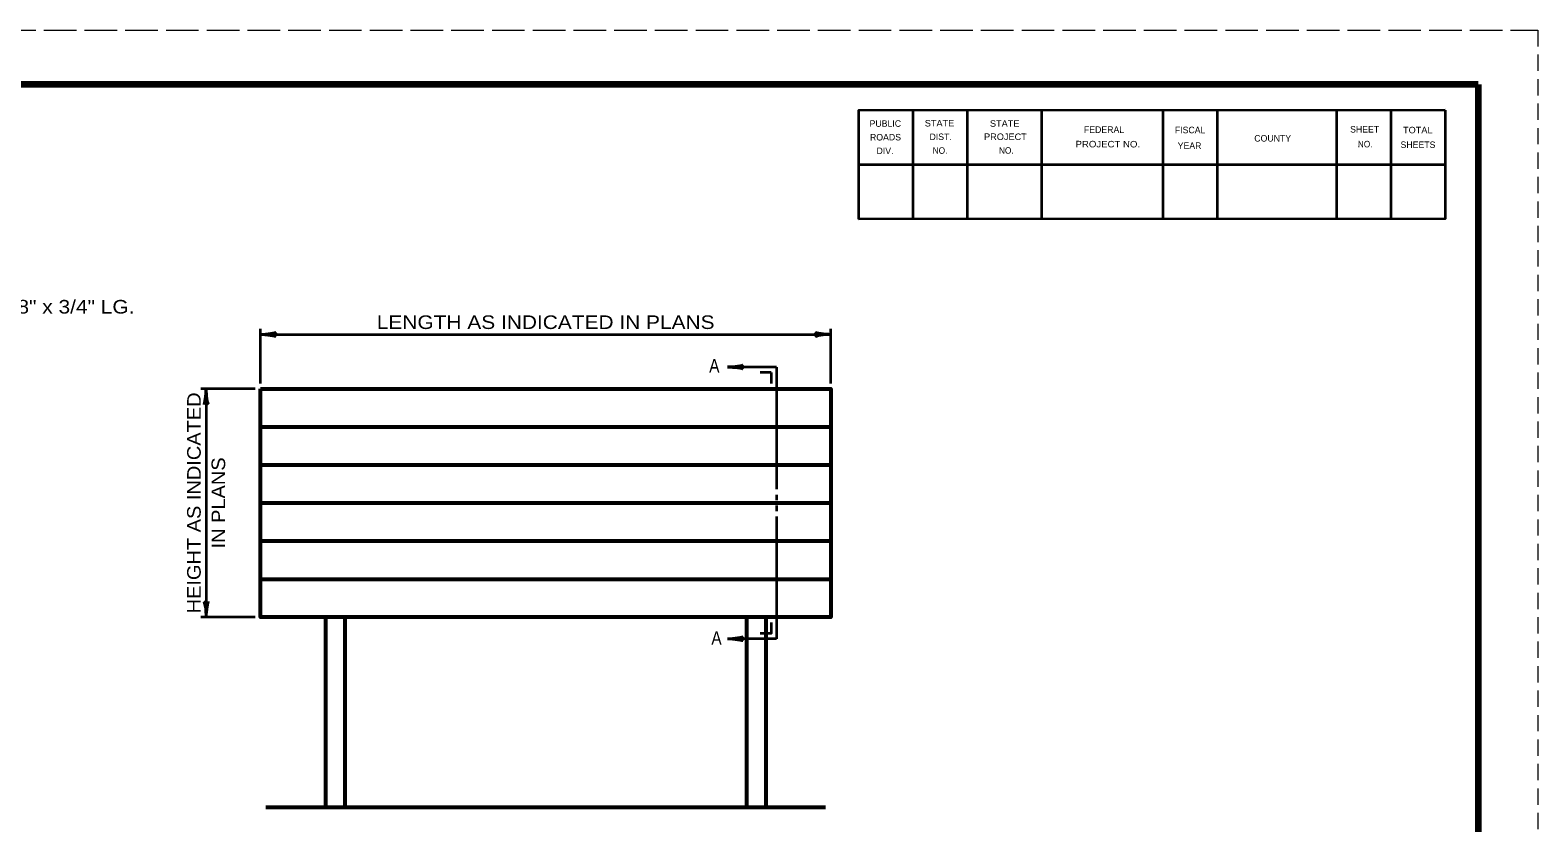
# Model space of a CAD drawing. Extents: x -2 to 679, y -1 to 439.
# Drawn here: x 401 to 678.5, y 293.6 to 439.4 of the extents above; entities that cross this region are included whole.
import ezdxf
from ezdxf.enums import TextEntityAlignment as Align

# ---------------------------------------------------------------- set-up
doc = ezdxf.new("R2010")
doc.units = 0
doc.linetypes.add('LONG_DASHED', pattern=[7.5, 6, -1.5])
doc.linetypes.add('MEDIUM_DASHED', pattern=[4.5, 3, -1.5])
doc.layers.add('1', color=7, linetype='Continuous', lineweight=53)
doc.layers.add('61', color=7, linetype='Continuous', lineweight=35)

msp = doc.modelspace()

# ---------------------------------------------------------------- linework, layer by layer
at = {"layer": '1', "linetype": 'MEDIUM_DASHED', "lineweight": 13}
msp.add_line((678.541, 439.398), (678.521, -0.622), dxfattribs=at)
at = {"layer": '1', "lineweight": 35}
for p, q in [((443.399, 374.421), (443.399, 384.421)), ((443.399, 383.421), (548.399, 383.421)), ((548.399, 374.421), (548.399, 384.421)), ((538.399, 377.421), (529.399, 377.421)), ((537.399, 376.421), (535.399, 376.421)), ((537.399, 376.421), (537.399, 374.421)), ((538.399, 377.421), (538.399, 354.921)), ((442.399, 373.421), (432.399, 373.421)), ((433.399, 373.421), (433.399, 331.421)), ((538.399, 353.921), (538.399, 352.921)), ((538.399, 351.921), (538.399, 350.921)), ((538.399, 349.921), (538.399, 327.421)), ((442.399, 331.421), (432.399, 331.421)), ((538.399, 327.421), (529.399, 327.421))]:
    msp.add_line(p, q, dxfattribs=at)
at = {"layer": '1'}
for p, q in [((443.399, 366.421), (548.399, 366.421)), ((443.399, 359.421), (548.399, 359.421)), ((443.399, 352.421), (548.399, 352.421)), ((443.399, 345.421), (548.399, 345.421)), ((443.399, 338.421), (548.399, 338.421)), ((455.399, 331.421), (455.399, 296.421)), ((458.899, 331.421), (458.899, 296.421)), ((532.899, 331.421), (532.899, 296.421)), ((536.399, 331.421), (536.399, 296.421)), ((444.399, 296.421), (547.399, 296.421))]:
    msp.add_line(p, q, dxfattribs=at)
msp.add_lwpolyline([(443.399, 373.421), (548.399, 373.421), (548.399, 331.421), (443.399, 331.421)], close=True, dxfattribs=at)
at = {"layer": '1', "lineweight": 35}
msp.add_lwpolyline([(537.399, 330.421), (537.399, 328.421), (535.399, 328.421)], dxfattribs=at)
at = {"layer": '1', "lineweight": 40}
for centre, major_axis, ratio, start_param, end_param in [((444.519, 383.21), (-1.756, 0.176), 0.07063, 3.1407148, 5.41811), ((444.519, 383.21), (-1.756, 0.176), 0.07063, 3.1407148, 5.41811), ((444.49, 383.698), (-1.786, -0.156), 0.122415, 0.8963533, 3.1415927), ((444.49, 383.698), (-1.786, -0.156), 0.122415, 0.8963533, 3.1415927), ((547.308, 383.145), (1.786, 0.156), 0.122415, 0.8963533, 3.1415927), ((547.308, 383.145), (1.786, 0.156), 0.122415, 0.8963533, 3.1415927), ((547.278, 383.633), (1.756, -0.176), 0.07063, 3.1407148, 5.41811), ((547.278, 383.633), (1.756, -0.176), 0.07063, 3.1407148, 5.41811), ((530.49, 377.698), (-1.786, -0.156), 0.122415, 0.8963533, 3.1415927), ((530.49, 377.698), (-1.786, -0.156), 0.122415, 0.8963533, 3.1415927), ((530.519, 377.21), (-1.756, 0.176), 0.07063, 3.1407148, 5.41811), ((530.519, 377.21), (-1.756, 0.176), 0.07063, 3.1407148, 5.41811), ((433.187, 372.301), (0.176, 1.756), 0.07063, 3.1407148, 5.41811), ((433.187, 372.301), (0.176, 1.756), 0.07063, 3.1407148, 5.41811), ((433.675, 372.33), (-0.156, 1.786), 0.122415, 0.8963533, 3.1415927), ((433.675, 372.33), (-0.156, 1.786), 0.122415, 0.8963533, 3.1415927), ((433.123, 332.513), (0.156, -1.786), 0.122415, 0.8963533, 3.1415927), ((433.61, 332.542), (-0.176, -1.756), 0.07063, 3.1407148, 5.41811), ((530.49, 327.698), (-1.786, -0.156), 0.122415, 0.8963533, 3.1415927), ((530.519, 327.21), (-1.756, 0.176), 0.07063, 3.1407148, 5.41811)]:
    msp.add_ellipse(centre, major_axis=major_axis, ratio=ratio, start_param=start_param, end_param=end_param, dxfattribs=at)
at = {"layer": '61', "linetype": 'LONG_DASHED', "lineweight": 13}
msp.add_line((-1.478, 439.398), (678.541, 439.398), dxfattribs=at)
at = {"layer": '61', "lineweight": 158}
msp.add_line((667.562, 429.398), (667.582, 9.358), dxfattribs=at)
at = {"layer": '61'}
for p, q in [((563.481, 424.638), (563.481, 404.638)), ((573.481, 424.638), (573.481, 404.638)), ((587.161, 424.638), (587.161, 404.638)), ((609.481, 424.638), (609.481, 404.638)), ((619.481, 424.638), (619.481, 404.638)), ((641.462, 424.658), (641.462, 404.658)), ((651.462, 424.658), (651.462, 404.658)), ((661.481, 414.618), (553.462, 414.638))]:
    msp.add_line(p, q, dxfattribs=at)
at = {"layer": '61', "lineweight": 158}
msp.add_lwpolyline([(667.562, 429.398), (28.521, 429.398), (28.521, 9.378)], dxfattribs=at)
at = {"layer": '61'}
for points in [[(661.462, 424.658), (553.481, 424.638), (553.481, 404.638)], [(661.462, 424.658), (661.462, 404.658), (553.481, 404.638)]]:
    msp.add_lwpolyline(points, dxfattribs=at)

# ---------------------------------------------------------------- texts
at = {"layer": '1', "width": 1.15}
msp.add_text('7/16" x 7/8" SLOTTED HOLES FOR 3/8" x 3/4" LG.', height=2.5, dxfattribs=at).set_placement((332.692, 387.265))
at = {"layer": '1'}
for s, width, p in [('LENGTH AS INDICATED IN PLANS', 1.15, (495.899, 384.419)), ('A', 0.85, (526.947, 376.408)), ('A', 0.85, (527.346, 326.319))]:
    msp.add_text(s, height=2.5, dxfattribs=dict(at, width=width)).set_placement(p, align=Align.CENTER)
at = {"layer": '1', "width": 1.1}
for s, p in [('HEIGHT AS INDICATED', (432.399, 352.421)), ('IN PLANS', (436.899, 352.421))]:
    msp.add_text(s, height=2.5, rotation=90, dxfattribs=at).set_placement(p, align=Align.CENTER)
at = {"layer": '61'}
for s, rotation, p in [('PUBLIC', 0.033, (555.521, 421.618)), ('ROADS', 0.124, (555.601, 419.098)), ('DIST.', 0.056, (566.562, 419.178)), ('FEDERAL', 0.007, (594.981, 420.498)), ('FISCAL', 359.942, (611.721, 420.438)), ('COUNTY', 0.069, (626.341, 418.898)), ('SHEET', 0.059, (643.981, 420.558)), ('DIV.', 359.932, (556.802, 416.598)), ('YEAR', 0.105, (612.241, 417.538)), ('SHEETS', 359.959, (653.261, 417.718))]:
    msp.add_text(s, height=1.201, rotation=rotation, dxfattribs=at).set_placement(p)
for s, rotation, width, p in [('STATE', 0.059, 1.05, (565.682, 421.678)), ('STATE', 0.059, 1.05, (577.682, 421.618)), ('PROJECT', 359.908, 1.05, (576.601, 419.198)), ('TOTAL', 359.926, 1.05, (653.721, 420.418)), ('NO.', 359.852, 0.95, (567.141, 416.658)), ('NO.', 0.225, 0.95, (579.341, 416.658)), ('PROJECT NO.', 359.922, 1.1, (593.442, 417.838)), ('NO.', 359.852, 0.95, (645.401, 417.838))]:
    msp.add_text(s, height=1.201, rotation=rotation, dxfattribs=dict(at, width=width)).set_placement(p)

doc.saveas('drawing.dxf')
